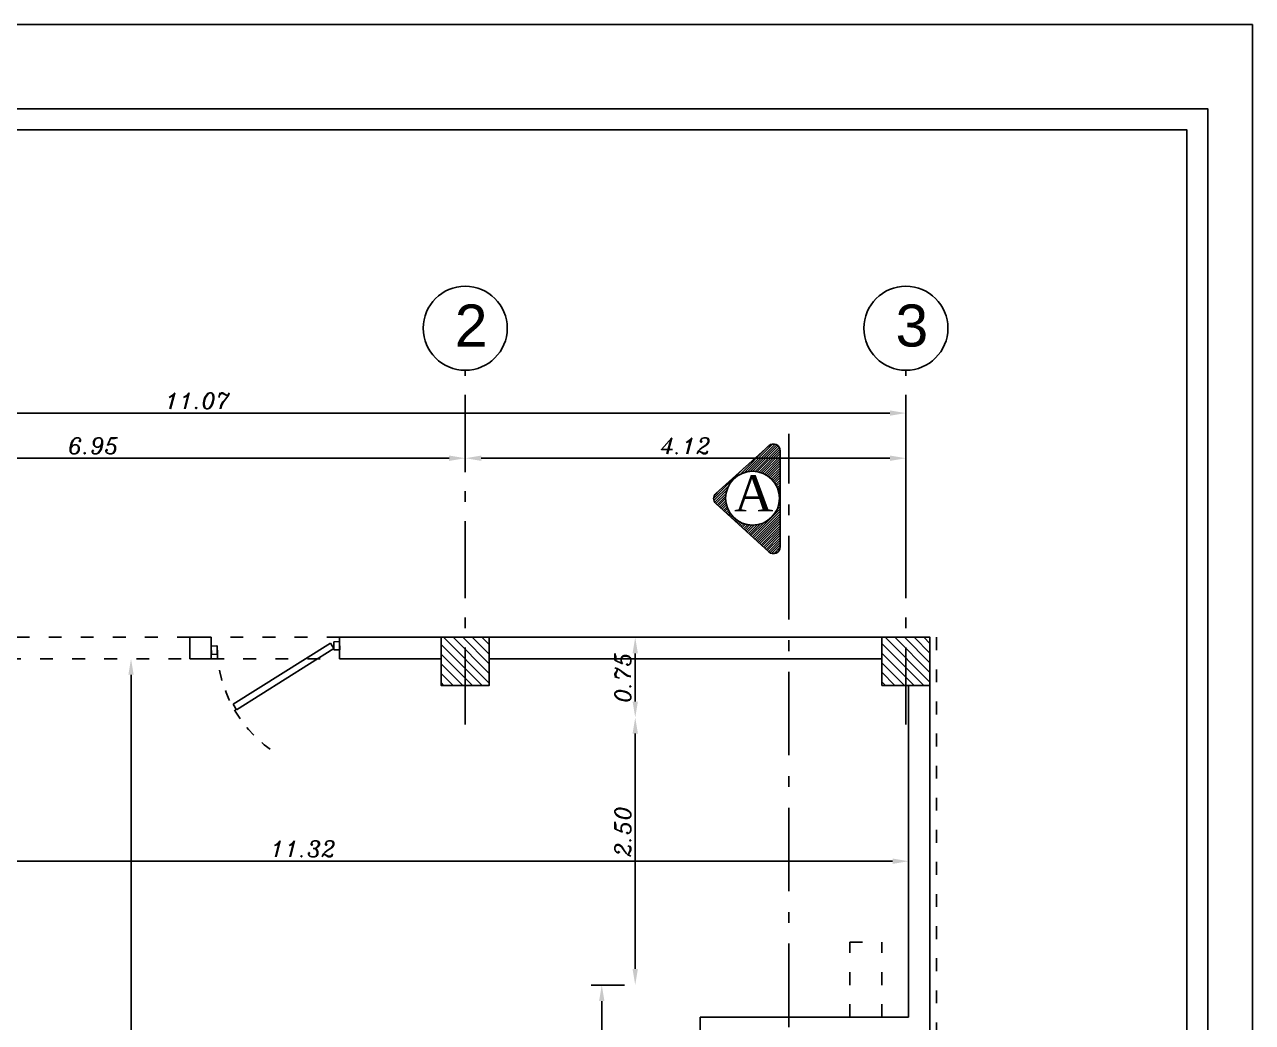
# Model space of a CAD drawing. Header units: millimetres. Extents: x 577 to 2337, y 236 to 943.
# Drawn here: x 1851.14 to 1862.62, y 470.2 to 479.53 of the extents above; entities that cross this region are included whole.
import ezdxf

# ---------------------------------------------------------------- set-up
doc = ezdxf.new("R2010")
doc.units = ezdxf.units.MM
doc.header["$LTSCALE"] = 0.01
doc.linetypes.add('ACAD_ISO03W100', pattern=[30, 12, -18])
doc.linetypes.add('ACAD_ISO10W100', pattern=[18, 12, -3, 0, -3])
for name, color, linetype in [('00-Arm', 7, 'Continuous'), ('01-Plan', 1, 'Continuous'), ('03-Ax', 4, 'Continuous'), ('04-Door', 4, 'Continuous'), ('05-Dim', 5, 'Continuous'), ('09-Sect', 1, 'Continuous'), ('10-coulm', 7, 'Continuous')]:
    doc.layers.add(name, color=color, linetype=linetype)
doc.styles.add('2', font='BHoma.ttf')
doc.styles.get("Standard").update_dxf_attribs({"font": 'italic.shx'})
doc.dimstyles.new('ISO-25', dxfattribs={"dimtxt": 0.15, "dimasz": 0.15, "dimexe": 0.1, "dimexo": 0.1, "dimgap": 0.04, "dimtad": 1, "dimzin": 1, "dimdsep": 46, "dimtxsty": 'Standard', "dimcen": 0.3, "dimadec": 0, "dimazin": 0, "dimtfac": 1, "dimtmove": 0, "dimatfit": 3, "dimfxl": 1, "dimarcsym": 0})

# ---------------------------------------------------------------- blocks, each defined once
blk = doc.blocks.new('*D318')
at = {"layer": '05-Dim', "color": 0, "lineweight": -2, "transparency": 16777216}
for p, q in [((1848.312, 474.311), (1848.312, 475.996)), ((1859.383, 474.311), (1859.383, 475.996)), ((1848.462, 475.896), (1859.233, 475.896))]:
    blk.add_line(p, q, dxfattribs=at)
at = {"layer": '05-Dim', "color": 0, "transparency": 16777216}
for points in [[(1848.462, 475.921), (1848.462, 475.871), (1848.312, 475.896)], [(1859.233, 475.921), (1859.233, 475.871), (1859.383, 475.896)]]:
    blk.add_solid(points, dxfattribs=at)
at = {"layer": 'Defpoints', "color": 0, "transparency": 16777216}
for p in [(1859.383, 475.896), (1848.312, 474.211), (1859.383, 474.211)]:
    blk.add_point(p, dxfattribs=at)
at = {"layer": '05-Dim', "color": 0, "transparency": 16777216, "insert": (1852.761, 476.011), "char_height": 0.15, "attachment_point": 5}
blk.add_mtext('11.07', dxfattribs=at)
blk = doc.blocks.new('co2')
at = {"layer": '10-coulm'}
h = blk.add_hatch(dxfattribs=at)
h.set_pattern_fill('ANSI31', color=5, scale=0.02, style=0)
h.set_pattern_definition([(45, (-770.14033, -706.21029), (-0.0449012806, 0.0449012806), [])])
h.paths.add_polyline_path([(0, 0), (0.45, 0), (0.45, 0.45), (0, 0.45)])
at = {"layer": '10-coulm', "color": 7}
blk.add_lwpolyline([(0, 0), (0.45, 0), (0.45, 0.45), (0, 0.45)], close=True, dxfattribs=at)
blk = doc.blocks.new('*D326')
at = {"layer": '03-Ax', "color": 0, "lineweight": -2, "transparency": 16777216}
blk.add_line((1848.462, 475.474), (1855.112, 475.474), dxfattribs=at)
at = {"layer": '03-Ax', "color": 0, "transparency": 16777216}
for points in [[(1848.462, 475.499), (1848.462, 475.449), (1848.312, 475.474)], [(1855.112, 475.499), (1855.112, 475.449), (1855.262, 475.474)]]:
    blk.add_solid(points, dxfattribs=at)
at = {"layer": 'Defpoints', "color": 0, "transparency": 16777216}
for p in [(1848.312, 475.474), (1855.262, 475.474), (1855.262, 475.474)]:
    blk.add_point(p, dxfattribs=at)
at = {"layer": '03-Ax', "color": 0, "transparency": 16777216, "insert": (1851.787, 475.589), "char_height": 0.15, "attachment_point": 5}
blk.add_mtext('6.95', dxfattribs=at)
blk = doc.blocks.new('*D327')
at = {"layer": '03-Ax', "color": 0, "lineweight": -2, "transparency": 16777216}
blk.add_line((1855.412, 475.474), (1859.233, 475.474), dxfattribs=at)
at = {"layer": '03-Ax', "color": 0, "transparency": 16777216}
for points in [[(1855.412, 475.499), (1855.412, 475.449), (1855.262, 475.474)], [(1859.233, 475.499), (1859.233, 475.449), (1859.383, 475.474)]]:
    blk.add_solid(points, dxfattribs=at)
at = {"layer": 'Defpoints', "color": 0, "transparency": 16777216}
for p in [(1855.262, 475.474), (1859.383, 475.474), (1859.383, 475.474)]:
    blk.add_point(p, dxfattribs=at)
at = {"layer": '03-Ax', "color": 0, "transparency": 16777216, "insert": (1857.322, 475.589), "char_height": 0.15, "attachment_point": 5}
blk.add_mtext('4.12', dxfattribs=at)
blk = doc.blocks.new('door3')
at = {"layer": '04-Door'}
for p, q in [((842.665, 703.823), (842.635, 703.771)), ((843.567, 703.233), (842.635, 703.771)), ((843.597, 703.285), (842.665, 703.823)), ((842.451, 703.221), (842.451, 703.298)), ((842.451, 703.298), (842.506, 703.298)), ((842.506, 703.221), (842.506, 703.298)), ((843.597, 703.285), (843.567, 703.233)), ((843.597, 703.221), (843.597, 703.298)), ((843.597, 703.298), (843.651, 703.298)), ((843.651, 703.221), (843.651, 703.298)), ((842.506, 703.221), (842.451, 703.221)), ((842.457, 703.221), (842.501, 703.221)), ((843.651, 703.221), (843.597, 703.221))]:
    blk.add_line(p, q, dxfattribs=at)
at = {"layer": '04-Door', "linetype": 'ACAD_ISO03W100', "ltscale": 0.5}
blk.add_arc((843.701, 703.259), 1.196, 127.85, 180, dxfattribs=at)
blk = doc.blocks.new('*D331')
at = {"layer": '05-Dim', "color": 0, "lineweight": -2, "transparency": 16777216}
blk.add_line((1856.852, 470.7), (1856.852, 472.9), dxfattribs=at)
at = {"layer": '05-Dim', "color": 0, "transparency": 16777216}
for points in [[(1856.827, 472.9), (1856.877, 472.9), (1856.852, 473.05)], [(1856.827, 470.7), (1856.877, 470.7), (1856.852, 470.55)]]:
    blk.add_solid(points, dxfattribs=at)
at = {"layer": 'Defpoints', "color": 0, "transparency": 16777216}
for p in [(1856.852, 473.05), (1856.852, 473.05), (1856.852, 470.55)]:
    blk.add_point(p, dxfattribs=at)
at = {"layer": '05-Dim', "color": 0, "transparency": 16777216, "insert": (1856.737, 471.985), "char_height": 0.15, "attachment_point": 5, "rotation": 90}
blk.add_mtext('2.50', dxfattribs=at)
blk = doc.blocks.new('*D340')
at = {"layer": '05-Dim', "color": 0, "lineweight": -2, "transparency": 16777216}
blk.add_line((1852.137, 464.8), (1852.137, 473.45), dxfattribs=at)
at = {"layer": '05-Dim', "color": 0, "transparency": 16777216}
for points in [[(1852.112, 473.45), (1852.162, 473.45), (1852.137, 473.6)], [(1852.112, 464.8), (1852.162, 464.8), (1852.137, 464.65)]]:
    blk.add_solid(points, dxfattribs=at)
at = {"layer": 'Defpoints', "color": 0, "transparency": 16777216}
for p in [(1852.137, 473.6), (1852.137, 473.6), (1852.137, 464.65)]:
    blk.add_point(p, dxfattribs=at)
at = {"layer": '05-Dim', "color": 0, "transparency": 16777216, "insert": (1852.022, 469.491), "char_height": 0.15, "attachment_point": 5, "rotation": 90}
blk.add_mtext('8.95', dxfattribs=at)
blk = doc.blocks.new('*D341')
at = {"layer": '05-Dim', "color": 0, "lineweight": -2, "transparency": 16777216}
blk.add_line((1859.258, 471.707), (1848.237, 471.707), dxfattribs=at)
at = {"layer": '05-Dim', "color": 0, "transparency": 16777216}
for points in [[(1848.237, 471.732), (1848.237, 471.682), (1848.087, 471.707)], [(1859.258, 471.732), (1859.258, 471.682), (1859.408, 471.707)]]:
    blk.add_solid(points, dxfattribs=at)
at = {"layer": 'Defpoints', "color": 0, "transparency": 16777216}
for p in [(1848.087, 471.707), (1848.087, 471.707), (1859.408, 471.707)]:
    blk.add_point(p, dxfattribs=at)
at = {"layer": '05-Dim', "color": 0, "transparency": 16777216, "insert": (1853.747, 471.822), "char_height": 0.15, "attachment_point": 5}
blk.add_mtext('11.32', dxfattribs=at)
blk = doc.blocks.new('*D372')
at = {"layer": '05-Dim', "color": 0, "lineweight": -2, "transparency": 16777216}
for p, q in [((1856.752, 470.55), (1856.439, 470.55)), ((1856.539, 470.4), (1856.539, 468.7))]:
    blk.add_line(p, q, dxfattribs=at)
at = {"layer": '05-Dim', "color": 0, "transparency": 16777216}
for points in [[(1856.514, 470.4), (1856.564, 470.4), (1856.539, 470.55)], [(1856.514, 468.7), (1856.564, 468.7), (1856.539, 468.55)]]:
    blk.add_solid(points, dxfattribs=at)
at = {"layer": 'Defpoints', "color": 0, "transparency": 16777216}
for p in [(1856.852, 470.55), (1856.539, 468.55), (1856.539, 468.55)]:
    blk.add_point(p, dxfattribs=at)
at = {"layer": '05-Dim', "color": 0, "transparency": 16777216, "insert": (1856.424, 469.55), "char_height": 0.15, "attachment_point": 5, "rotation": 90}
blk.add_mtext('2.00', dxfattribs=at)
blk = doc.blocks.new('*D373')
at = {"layer": '05-Dim', "color": 0, "lineweight": -2, "transparency": 16777216}
blk.add_line((1856.852, 473.2), (1856.852, 473.65), dxfattribs=at)
at = {"layer": '05-Dim', "color": 0, "transparency": 16777216}
for points in [[(1856.827, 473.65), (1856.877, 473.65), (1856.852, 473.8)], [(1856.827, 473.2), (1856.877, 473.2), (1856.852, 473.05)]]:
    blk.add_solid(points, dxfattribs=at)
at = {"layer": 'Defpoints', "color": 0, "transparency": 16777216}
for p in [(1856.852, 473.8), (1856.852, 473.8), (1856.852, 473.05)]:
    blk.add_point(p, dxfattribs=at)
at = {"layer": '05-Dim', "color": 0, "transparency": 16777216, "insert": (1856.737, 473.425), "char_height": 0.15, "attachment_point": 5, "rotation": 90}
blk.add_mtext('0.75', dxfattribs=at)
blk = doc.blocks.new('Section')
at = {"layer": '09-Sect'}
h = blk.add_hatch(dxfattribs=at)
h.set_pattern_fill('ANSI31', color=8, scale=0.01)
h.paths.add_polyline_path([(616.475, 655.14, 0.651534), (616.264, 655.047), (616.264, 653.248, 0.649458), (616.474, 653.154), (617.467, 654.048, 0.443397), (617.468, 654.235)])
h.paths.add_polyline_path([(617.284, 654.135, -1), (616.276, 654.135, -1)], flags=16)
for p, q in [((616.264, 653.248), (616.264, 655.047)), ((617.468, 654.235), (616.475, 655.14)), ((616.474, 653.154), (617.467, 654.048))]:
    blk.add_line(p, q, dxfattribs=at)
blk.add_circle((616.78, 654.135), 0.504, dxfattribs=at)
for centre, start, end in [((616.39, 655.047), 47.6576, 180), ((617.383, 654.142), 312.0081, 47.6576), ((616.39, 653.248), 180, 312.0081)]:
    blk.add_arc(centre, 0.126, start, end, dxfattribs=at)
at = {"layer": '09-Sect', "color": 1, "insert": (617.127, 653.709), "char_height": 0.67457, "width": 0.3656, "attachment_point": 1, "rotation": 180, "style": '2'}
blk.add_mtext('{\\fTimes New Roman|b0|i0|c0|p18;A}', dxfattribs=at)

msp = doc.modelspace()

# ---------------------------------------------------------------- linework, layer by layer
at = {"layer": '00-Arm'}
for points in [[(1841.974, 479.528), (1841.974, 450.028), (1862.624, 450.028), (1862.624, 479.528)], [(1842.588, 478.544), (1842.588, 451.011), (1862.009, 451.011), (1862.009, 478.544)]]:
    msp.add_lwpolyline(points, close=True, dxfattribs=at)
at = {"layer": '00-Arm', "color": 4}
msp.add_lwpolyline([(1842.391, 478.741), (1842.391, 450.814), (1862.206, 450.814), (1862.206, 478.741)], close=True, dxfattribs=at)
at = {"layer": '01-Plan', "color": 4, "linetype": 'ACAD_ISO03W100'}
for p, q in [((1852.687, 473.8), (1849.187, 473.8)), ((1854.087, 473.8), (1852.887, 473.8)), ((1859.668, 473.8), (1859.668, 456.655)), ((1849.187, 473.6), (1852.687, 473.6)), ((1852.887, 473.6), (1854.087, 473.6))]:
    msp.add_line(p, q, dxfattribs=at)
at = {"layer": '01-Plan'}
for p, q in [((1852.687, 473.8), (1852.687, 473.6)), ((1852.687, 473.8), (1852.887, 473.8)), ((1852.887, 473.8), (1852.887, 473.6)), ((1854.087, 473.8), (1854.087, 473.6)), ((1854.087, 473.8), (1855.037, 473.8)), ((1855.487, 473.8), (1859.158, 473.8)), ((1852.687, 473.6), (1852.887, 473.6)), ((1854.087, 473.6), (1855.037, 473.6)), ((1855.487, 473.6), (1859.158, 473.6)), ((1859.408, 473.35), (1859.408, 470.25)), ((1859.608, 473.35), (1859.608, 468.55)), ((1857.458, 470.25), (1857.458, 468.55)), ((1857.458, 470.25), (1859.408, 470.25))]:
    msp.add_line(p, q, dxfattribs=at)
at = {"layer": '01-Plan', "color": 3, "linetype": 'ACAD_ISO03W100'}
for p, q in [((1858.858, 470.25), (1858.858, 470.95)), ((1858.858, 470.95), (1859.158, 470.95)), ((1859.158, 470.25), (1859.158, 470.95))]:
    msp.add_line(p, q, dxfattribs=at)
at = {"layer": '03-Ax', "linetype": 'ACAD_ISO10W100', "ltscale": 6}
for p, q in [((1855.262, 472.985), (1855.262, 476.295)), ((1859.383, 472.985), (1859.383, 476.295))]:
    msp.add_line(p, q, dxfattribs=at)
at = {"layer": '03-Ax'}
for centre in [(1855.262, 476.689), (1859.383, 476.689)]:
    msp.add_circle(centre, 0.393, dxfattribs=at)
at = {"layer": '09-Sect', "color": 7, "linetype": 'ACAD_ISO10W100', "ltscale": 6.5}
msp.add_line((1858.287, 456.187), (1858.287, 475.701), dxfattribs=at)

# ---------------------------------------------------------------- block references
at = {"layer": '04-Door', "xscale": -1, "rotation": 182.0695834132166}
msp.add_blockref('door3', (985.59, 1146.056), dxfattribs=at)
at = {"layer": '09-Sect', "xscale": 0.4999999999999368, "yscale": 0.4999999999999368, "zscale": 0.4999999999999368, "rotation": 180}
msp.add_blockref('Section', (2166.339, 802.168), dxfattribs=at)
at = {"layer": '10-coulm', "xscale": -1, "rotation": 180}
for p in [(1855.037, 473.8), (1859.158, 473.8)]:
    msp.add_blockref('co2', p, dxfattribs=at)

# ---------------------------------------------------------------- texts
at = {"layer": '03-Ax', "char_height": 0.39333, "width": 0.68193, "attachment_point": 1}
for s, insert in [('{\\fArial|b0|i0|c0|p32;2}', (1855.165, 476.911)), ('{\\fArial|b0|i0|c0|p32;3}', (1859.286, 476.911))]:
    msp.add_mtext(s, dxfattribs=dict(at, insert=insert))

# ---------------------------------------------------------------- dimensions: what is measured, and where the dimension line sits
at = {"layer": '03-Ax', "color": 5}
for base, p1, p2, picture, middle in [((1855.262, 475.474), (1848.312, 475.474), (1855.262, 475.474), '*D326', (1851.787, 475.589)), ((1859.383, 475.474), (1855.262, 475.474), (1859.383, 475.474), '*D327', (1857.322, 475.589))]:
    dim = msp.add_linear_dim(base=base, p1=p1, p2=p2, dimstyle='ISO-25', dxfattribs=at)
    dim.commit()
    dim.dimension.update_dxf_attribs({"geometry": picture, "text_midpoint": middle})
at = {"layer": '05-Dim'}
dim = msp.add_linear_dim(base=(1859.383, 475.896), p1=(1848.312, 474.211), p2=(1859.383, 474.211), dimstyle='ISO-25', dxfattribs=at)
dim.commit()
dim.dimension.update_dxf_attribs({"geometry": '*D318', "text_midpoint": (1852.761, 475.896), "dimtype": 160})
for base, p1, p2, picture, middle in [((1856.852, 473.8), (1856.852, 473.05), (1856.852, 473.8), '*D373', (1856.737, 473.425)), ((1856.539, 468.55), (1856.852, 470.55), (1856.539, 468.55), '*D372', (1856.424, 469.55))]:
    dim = msp.add_linear_dim(base=base, p1=p1, p2=p2, angle=270, dimstyle='ISO-25', dxfattribs=at)
    dim.commit()
    dim.dimension.update_dxf_attribs({"geometry": picture, "text_midpoint": middle})
for base, p1, p2, picture, middle in [((1852.137, 473.6), (1852.137, 464.65), (1852.137, 473.6), '*D340', (1852.137, 469.491)), ((1856.852, 473.05), (1856.852, 470.55), (1856.852, 473.05), '*D331', (1856.852, 471.985))]:
    dim = msp.add_linear_dim(base=base, p1=p1, p2=p2, angle=270, dimstyle='ISO-25', dxfattribs=at)
    dim.commit()
    dim.dimension.update_dxf_attribs({"geometry": picture, "text_midpoint": middle, "dimtype": 160})
dim = msp.add_linear_dim(base=(1848.087, 471.707), p1=(1859.408, 471.707), p2=(1848.087, 471.707), dimstyle='ISO-25', dxfattribs=at)
dim.commit()
dim.dimension.update_dxf_attribs({"geometry": '*D341', "text_midpoint": (1853.747, 471.822)})

doc.saveas('drawing.dxf')
